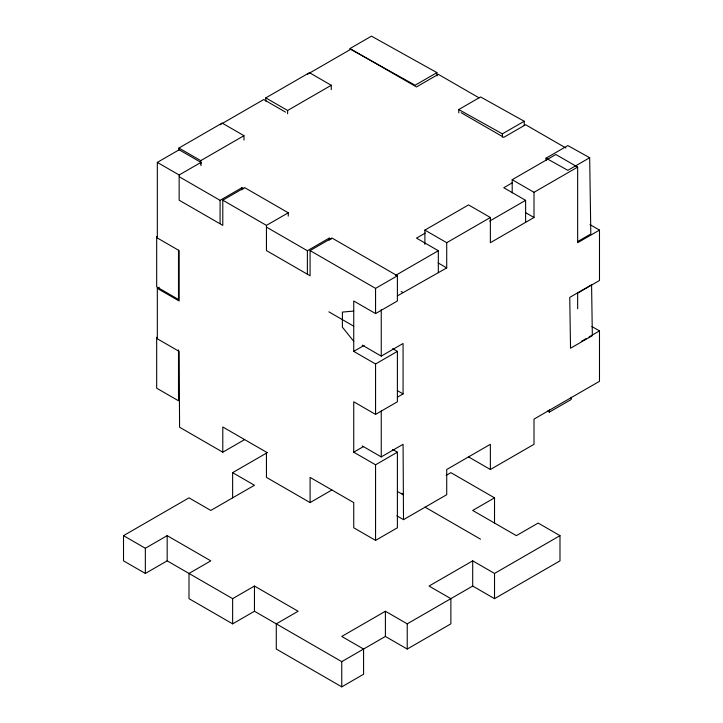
<?xml version="1.0" encoding="UTF-8"?>
<svg xmlns="http://www.w3.org/2000/svg" width="723" height="723" viewBox="0 0 723 723"><rect width="100%" height="100%" fill="white"/><g stroke="black" fill="none" stroke-linecap="round" stroke-linejoin="round"><path stroke-width="1.08" d="M178.933 150.221L178.933 148.025L222.142 123.082L243.967 135.68L243.967 140.063M265.793 101.166L265.793 97.885L309.444 72.68L331.261 85.278L331.261 89.661M220.081 124.736L263.723 99.53L285.549 112.137M307.374 74.333L351.017 49.137L416.493 86.932L438.319 74.333L479.051 97.849M244.618 439.593L222.792 452.191L179.584 427.239L179.15 351.387L157.325 338.789L157.325 288.387L179.15 300.994L179.15 250.592L157.325 237.994L157.325 162.395L179.15 149.788L200.967 162.395L200.967 165.675M178.933 148.025L200.759 160.633L243.967 135.68M265.793 97.885L287.618 110.483L331.261 85.278M157.325 162.395L179.15 174.993L200.967 162.395M436.927 72.625L415.11 85.224L349.643 48.748L371.468 36.15L436.927 72.625L436.981 75.942M179.34 176.81L220.081 200.334L241.898 187.736L243.841 188.857M179.15 174.993L179.15 200.19L222.792 225.386L222.792 200.19L244.618 187.591L288.269 212.788L288.269 216.078M458.798 112.86L458.753 109.544L480.569 96.945L524.211 121.256L524.283 125.675M157.325 288.387L159.223 287.293M222.792 200.19L266.444 225.386L288.269 212.788M458.753 109.544L502.386 133.854L524.211 121.256M266.633 227.212L307.374 250.727L329.2 238.129L331.134 239.25M266.444 225.386L266.444 250.592L310.086 275.788L310.086 250.592L331.911 237.994L397.388 275.788L397.388 300.985L375.562 313.592L353.737 300.985L353.737 351.387L375.562 363.985L397.388 351.387L397.388 401.789L375.562 414.387L353.737 401.789L353.737 452.191L375.562 464.79L397.388 452.191L397.388 527.79L375.562 540.388L353.737 527.79L353.737 502.593L310.086 477.388L310.086 502.593L266.444 477.388L266.444 452.191L222.792 426.995L222.792 452.191M546.064 160.379L546.028 158.174L567.853 145.576L589.679 157.731L590.818 233.981L577.532 241.654M424.889 244.347L424.889 230.104L468.54 204.907L490.366 217.506L490.366 242.702L534.008 217.506L534.008 192.309L577.659 167.103L577.659 242.702L599.484 230.104L599.484 280.506L577.659 293.104L577.659 308.784M512.191 192.851L512.191 179.702L555.833 154.505L577.659 167.103M425.223 233.095L416.493 238.129L438.319 250.727L438.319 272.643M512.517 182.693L503.786 187.736L525.612 200.334L525.612 222.241M589.679 157.731L567.853 170.33L546.028 158.174M424.889 230.104L446.715 242.702L490.366 217.506M395.472 275.472L438.319 250.727M489.724 221.048L525.612 200.334M310.086 250.592L375.562 288.387L397.388 275.788M397.379 295.888L446.715 267.908L446.715 242.702M353.737 351.387L364.175 345.359M362.268 345.151L381.247 356.105L403.073 343.506L403.073 393.908L397.379 397.189M494.523 523.054L494.523 497.849L472.697 510.447L516.349 535.653L538.174 523.054L559.991 535.653L559.991 560.849L494.523 598.653L472.697 586.055L407.23 623.85L385.404 611.251L341.753 636.448L363.579 649.046L363.579 674.252L341.753 686.85L276.285 649.046L276.285 623.85L298.111 611.251L254.46 586.055L232.634 598.653L167.167 560.849L145.341 573.447L123.516 560.849L123.516 535.653L188.992 497.849L210.809 510.447L254.46 485.25L232.634 472.652L232.634 497.849M232.634 472.652L267.555 452.49M123.516 535.653L145.341 548.251L167.167 535.653L210.809 560.849L188.992 573.447L188.992 598.653L232.634 623.85L254.46 611.251L341.753 661.653L385.404 636.448L407.23 649.046L450.872 623.85L450.872 598.653L429.046 586.055L472.697 560.849L494.523 573.447L559.991 535.653M353.737 452.191L363.226 446.715M362.268 445.946L381.247 456.909L403.073 444.302L403.506 519.656L396.864 515.815M581.455 341.319L586.199 338.572M589.046 336.936L599.484 330.908L599.484 381.31L534.008 419.105L534.008 444.311L490.366 469.507L468.54 456.909M310.086 502.593L331.911 489.986M547.438 410.998L549.399 412.092L571.224 399.494L571.197 397.279M446.127 475.391L450.872 472.652L494.523 497.849M403.506 519.656L446.715 494.704L446.715 469.507L490.366 444.302L490.366 469.507M353.737 311.071L342.395 312.083L342.395 327.203L353.737 341.31M565.937 148.016L525.612 124.736L503.786 137.334L461.111 112.689M512.191 179.702L534.008 192.309M589.995 224.627L599.484 230.104M525.467 212.571L534.008 217.506M591.893 326.525L599.484 330.908M438.174 262.973L446.715 267.908M401.175 291.505L403.073 292.598M328.857 311.83L353.737 326.19M392.643 348.649L397.388 351.387M397.379 390.619L403.073 393.908M392.643 449.453L397.388 452.191M401.608 493.357L403.506 494.451M425.115 507.175L480.542 539.186M397.379 491.414L403.073 494.704M549.372 409.878L549.399 412.092M502.386 133.854L502.44 137.171M494.523 573.447L494.523 598.653M472.697 560.849L472.697 586.055M407.23 623.85L407.23 649.046M385.404 611.251L385.404 636.448M381.247 309.625L381.247 356.105M381.247 410.98L381.247 456.909M375.562 288.387L375.562 313.592M375.562 363.985L375.562 414.387M375.562 464.79L375.562 540.388M341.753 661.653L341.753 686.85M329.2 238.129L329.2 240.325M307.374 250.727L307.374 273.737M287.618 110.483L287.618 113.764M254.46 586.055L254.46 611.251M241.898 187.736L241.898 189.923M232.634 598.653L232.634 623.85M220.081 200.334L220.081 223.344M200.759 160.633L200.759 163.913M178.5 250.203L178.5 299.485L156.674 286.877L156.674 236.484M178.5 349.878L178.5 400.786L156.674 388.188L156.674 337.279M167.167 535.653L167.167 560.849M145.341 548.251L145.341 573.447M591.577 284.817L569.751 297.415L570.519 348.242L592.345 335.644L591.577 284.817"/></g></svg>
